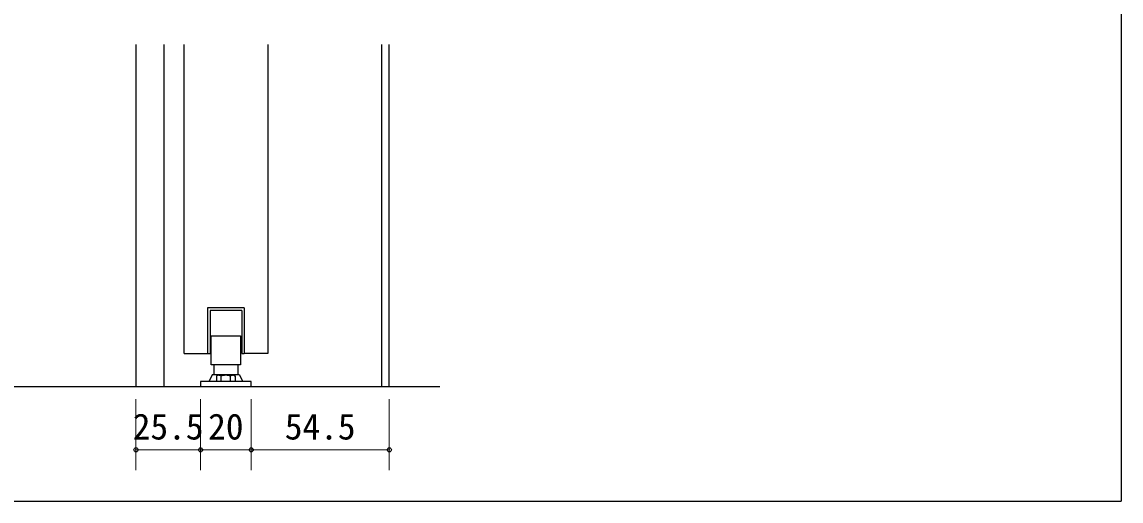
# Model space of a CAD drawing. Units: millimetres, scale not verified. Extents: x -800 to 800, y -560 to 560.
# Drawn here: x -281.7 to 152, y -24 to 165.1 of the extents above; entities that cross this region are included whole.
import ezdxf
from ezdxf.enums import TextEntityAlignment as Align

# ---------------------------------------------------------------- set-up
doc = ezdxf.new("R2010")
doc.units = ezdxf.units.MM
doc.header["$LTSCALE"] = 4
doc.header["$PDMODE"] = 32
doc.header["$PDSIZE"] = 1.6
doc.layers.add('0-0', color=7, linetype='Continuous', lineweight=25)
doc.layers.add('2-0', color=7, linetype='Continuous', lineweight=25)
doc.styles.add('ＭＳ ゴシック', font='')
doc.styles.get('ＭＳ ゴシック').set_extended_font_data('MS Gothic')

msp = doc.modelspace()

# ---------------------------------------------------------------- linework, layer by layer
at = {"layer": '0-0'}
for p in [(152, 540), (-780, -24)]:
    msp.add_line(p, (152, -24), dxfattribs=at)
at = {"layer": '2-0'}
for p, q in [((-236.77, 156.197), (-236.77, 21.197)), ((-225.77, 156.197), (-225.77, 21.197)), ((-217.768, 34.194), (-217.768, 156.197)), ((-184.768, 156.197), (-184.768, 34.193)), ((-139.77, 21.197), (-139.77, 156.197)), ((-136.768, 21.197), (-136.768, 156.197)), ((-194.019, 52.195), (-208.518, 52.195)), ((-208.518, 52.195), (-208.518, 34.195)), ((-194.019, 52.195), (-194.019, 34.195)), ((-195.021, 51.195), (-195.021, 34.194)), ((-207.019, 29.695), (-207.019, 41.195)), ((-207.019, 41.194), (-195.517, 41.194)), ((-195.518, 41.194), (-195.518, 29.694)), ((-217.768, 34.194), (-208.518, 34.194)), ((-208.518, 34.194), (-207.517, 34.194)), ((-195.021, 34.194), (-194.018, 34.194)), ((-184.768, 34.194), (-194.019, 34.194)), ((-195.518, 29.695), (-207.02, 29.695)), ((-206.021, 29.695), (-206.021, 26)), ((-196.52, 29.695), (-196.52, 26)), ((-211.268, 23.195), (-211.268, 21.197)), ((-191.266, 23.195), (-211.267, 23.195)), ((-206.52, 25.998), (-207.941, 23.233)), ((-206.52, 25.998), (-196.017, 25.998)), ((-204.419, 25.694), (-205.024, 25.348)), ((-205.023, 25.347), (-205.023, 23.196)), ((-198.12, 25.694), (-204.419, 25.694)), ((-203.146, 25.347), (-203.272, 25.418)), ((-203.146, 23.195), (-203.146, 25.346)), ((-199.393, 25.347), (-199.267, 25.418)), ((-199.393, 23.195), (-199.393, 25.346)), ((-198.12, 25.694), (-197.515, 25.348)), ((-197.516, 23.195), (-197.516, 25.346)), ((-196.017, 25.998), (-194.578, 23.194)), ((-191.266, 21.197), (-191.266, 23.195)), ((-594.624, 21.197), (-116.768, 21.197)), ((-211.268, 21.197), (-191.268, 21.197))]:
    msp.add_line(p, q, dxfattribs=at)
at = {"layer": '2-0', "color": 4, "lineweight": 9}
for p, q in [((-236.77, -11.803), (-236.77, 16.197)), ((-211.268, -11.803), (-211.268, 16.197)), ((-191.266, -11.803), (-191.266, 16.197)), ((-136.768, -11.803), (-136.768, 16.197)), ((-236.77, -3.803), (-211.268, -3.803)), ((-211.268, -3.803), (-191.266, -3.803)), ((-191.266, -3.803), (-136.768, -3.803))]:
    msp.add_line(p, q, dxfattribs=at)
at = {"layer": '2-0'}
msp.add_lwpolyline([(-195.021, 51.195), (-207.518, 51.195), (-207.518, 34.194)], dxfattribs=at)
for centre, radius, start, end in [((-204.081, 24.006), 1.632, 114.49171, 120.02145), ((-204.084, 24.012), 1.625, 108.99531, 114.48991), ((-204.085, 24.015), 1.622, 103.5354, 108.99423), ((-204.085, 24.015), 1.623, 98.10664, 103.53491), ((-204.085, 24.013), 1.624, 92.69923, 98.10656), ((-204.085, 24.012), 1.625, 87.30064, 92.69936), ((-204.085, 24.012), 1.626, 81.89734, 87.30077), ((-204.085, 24.011), 1.626, 76.47669, 81.89728), ((-204.085, 24.01), 1.627, 71.02866, 76.47624), ((-204.087, 24.006), 1.631, 65.54753, 71.02764), ((-204.09, 23.998), 1.64, 60.03332, 65.54581), ((-201.26, 19.382), 6.257, 104.3533, 107.55151), ((-201.265, 19.399), 6.239, 101.15911, 104.35308), ((-201.267, 19.413), 6.225, 97.96852, 101.15894), ((-201.269, 19.422), 6.215, 94.78045, 97.96838), ((-201.269, 19.429), 6.209, 91.59361, 94.78034), ((-201.269, 19.433), 6.204, 88.4065, 91.5935), ((-201.269, 19.435), 6.203, 85.21762, 88.40639), ((-201.269, 19.434), 6.204, 82.02551, 85.21749), ((-201.27, 19.43), 6.208, 78.82889, 82.02536), ((-201.271, 19.422), 6.215, 75.62677, 78.82871), ((-201.275, 19.41), 6.228, 72.41854, 75.62654), ((-198.448, 23.997), 1.642, 114.462, 119.96724), ((-198.452, 24.006), 1.631, 108.98249, 114.46016), ((-198.454, 24.011), 1.626, 103.53261, 108.98132), ((-198.455, 24.013), 1.624, 98.10815, 103.53198), ((-198.455, 24.014), 1.623, 92.70072, 98.10791), ((-198.455, 24.014), 1.623, 87.29933, 92.70067), ((-198.455, 24.014), 1.623, 81.89209, 87.29928), ((-198.455, 24.013), 1.624, 76.46802, 81.89185), ((-198.455, 24.011), 1.626, 71.01868, 76.46739), ((-198.457, 24.006), 1.631, 65.53984, 71.01751), ((-198.461, 23.997), 1.642, 60.03276, 65.538)]:
    msp.add_arc(centre, radius, start, end, dxfattribs=at)
at = {"layer": '2-0', "color": 4}
for p in [(-236.77, -3.803), (-211.268, -3.803), (-191.266, -3.803), (-136.768, -3.803)]:
    msp.add_point(p, dxfattribs=at)

# ---------------------------------------------------------------- texts
at = {"layer": '2-0', "style": 'ＭＳ ゴシック'}
for s, p in [('25.5', (-238.019, -2.803)), ('20', (-208.267, -2.803)), ('54.5', (-178.017, -2.803))]:
    msp.add_text(s, height=10.26, dxfattribs=at).set_placement(p, align=Align.BOTTOM_LEFT)

doc.saveas('drawing.dxf')
